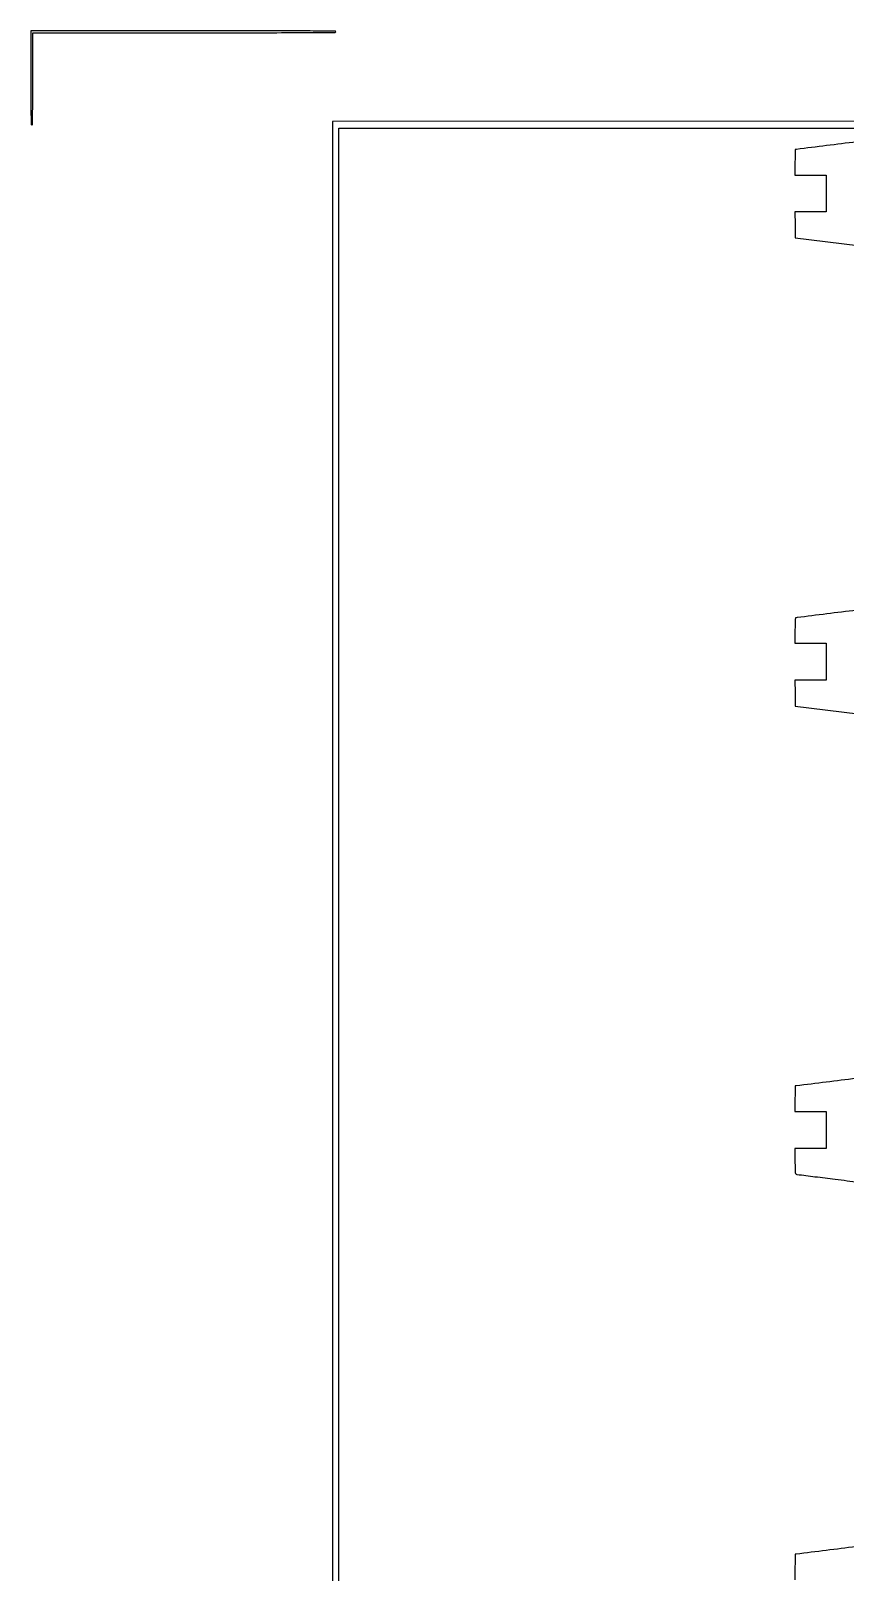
# Model space of a CAD drawing. Extents: x 0 to 1066, y 0 to 761.
# Drawn here: x 0 to 110.3, y 552.5 to 761.4 of the extents above; entities that cross this region are included whole.
import ezdxf

# ---------------------------------------------------------------- set-up
doc = ezdxf.new("R2010")
doc.units = 0
doc.header["$MEASUREMENT"] = 0

msp = doc.modelspace()

# ---------------------------------------------------------------- linework, layer by layer
for points in [[(119.806333, 747.342277, -0.000015), (111.79831, 746.345856, -0.000006), (103.67878, 745.335902, -0.030944), (103.518937, 745.326, 0.404199), (103.497277, 745.305071, 0.000921), (103.481409, 744.816549, 0.004786), (103.469619, 744.256713, 0.002871), (103.4658, 743.5917), (103.4658, 741.8574), (105.5808, 741.8574), (107.6958, 741.8574), (107.6958, 739.3617), (107.6958, 736.866), (105.579084, 736.866), (103.462367, 736.866), (103.485234, 735.112483), (103.5081, 733.358965), (111.98925, 732.30038)], [(183.390323, 95.266879, 0.000001), (192.989143, 95.254457, 0.000118)], [(119.687361, 620.439835, -0.000014), (111.744029, 619.446938, -0.000004), (103.636415, 618.433797, -0.031087), (103.511129, 618.426, 0.405799), (103.492621, 618.408017, 0.000671), (103.479115, 617.916549, 0.004084), (103.469058, 617.356715, 0.002449), (103.4658, 616.6917), (103.4658, 614.9574), (105.5808, 614.9574), (107.6958, 614.9574), (107.6958, 612.4617), (107.6958, 609.966), (105.5808, 609.966), (103.4658, 609.966), (103.4658, 608.237401, 0.001886), (103.46969, 607.205947, 0.018987), (103.48926, 606.776259, 0.047673), (103.529853, 606.551595, 0.262864), (103.61385, 606.468056, 0.035563), (103.734571, 606.443902, 0.000045), (106.172471, 606.134374, 0.0004), (108.902588, 605.790216, 0.000247), (112.11615, 605.389338)], [(119.713657, 683.879893, -0.000022), (111.797558, 682.89236, -0.000008), (103.73872, 681.887506, -0.031018), (103.553429, 681.876, 0.394053), (103.512077, 681.83742, 0.004709), (103.488019, 681.436263, 0.009259), (103.470907, 680.901126, 0.003362), (103.4658, 680.1417), (103.4658, 678.4074), (105.5808, 678.4074), (107.6958, 678.4074), (107.6958, 675.9117), (107.6958, 673.416), (105.579084, 673.416), (103.462367, 673.416), (103.485234, 671.662483), (103.5081, 669.908965), (111.98925, 668.85038)], [(119.687361, 556.989835, -0.000014), (111.744029, 555.996938, -0.000004), (103.636415, 554.983797, -0.031087), (103.511129, 554.976, 0.405799), (103.492621, 554.958017, 0.000671), (103.479115, 554.466549, 0.004084), (103.469058, 553.906715, 0.002449), (103.4658, 553.2417), (103.4658, 551.5074)], [(111.744029, 492.546938, -0.000004), (103.636415, 491.533797, -0.031087)], [(111.744029, 429.096938, -0.000004), (103.636415, 428.083797, -0.031087)]]:
    msp.add_lwpolyline(points, format="xyb")
for points in [[(0, 755.0127, 0.000509), (0.003739, 751.339397, 0.004457), (0.02157, 749.7111, 0.002938), (0.047544, 748.702285, 0.404983), (0.1269, 748.6254, 0.404732), (0.206162, 748.702128, 0.003053), (0.232221, 749.68995, 0.004547), (0.250058, 751.286278, 0.00052), (0.2538, 754.8858), (0.2538, 761.1462), (20.7693, 761.1462, 0.000153), (32.657127, 761.149847, 0.001393), (37.8444, 761.167481, 0.0003), (41.202578, 761.190269, 0.412052), (41.2848, 761.2731, 0.412067), (41.202563, 761.355942, 0.000296), (37.82325, 761.37872, 0.001384), (32.604011, 761.396354, 0.000152), (20.6424, 761.4), (0, 761.4)], [(409.06215, 749.15415), (40.8618, 749.132981), (40.8618, 380.65769), (40.8618, 12.1824), (501.2973, 12.1824), (961.7328, 12.1824), (961.7328, 380.646631), (961.7328, 749.110861), (961.41555, 749.1633, 0.040886), (961.153339, 749.184871, 0.000002), (934.190609, 749.194398, 0.000089), (904.448031, 749.199508, 0.000054), (869.1804, 749.195529, -0.000029), (813.61687, 749.186499, -0.000004), (696.10453, 749.175037, -0.000004), (556.774728, 749.163736, -0.000004)]]:
    msp.add_lwpolyline(points, format="xyb", close=True)
msp.add_lwpolyline([(41.7078, 390.1752), (41.7078, 748.2024), (81.0891, 748.2024), (120.4704, 748.2024)])

doc.saveas('drawing.dxf')
